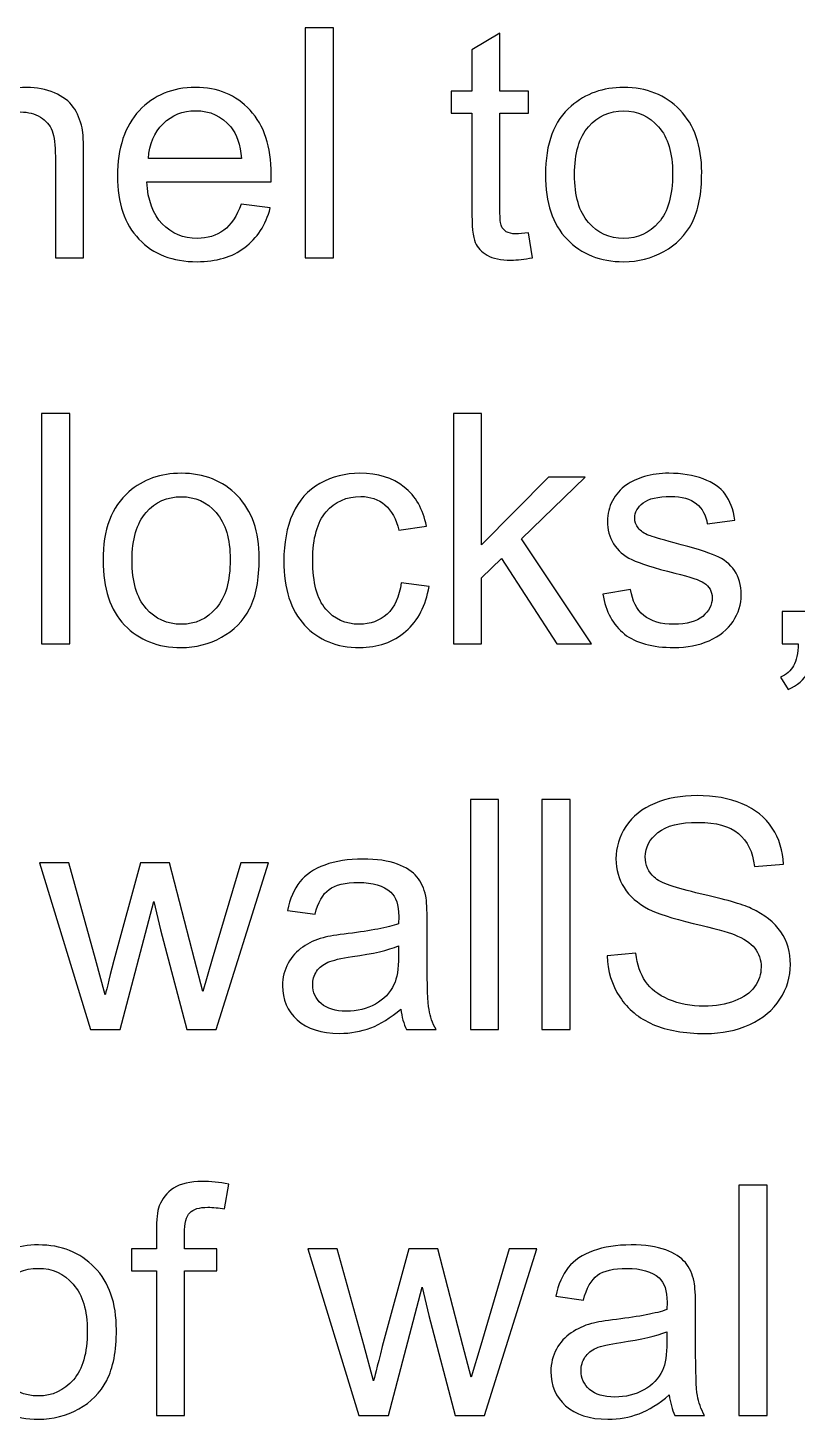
# Model space of a CAD drawing. Header units: centimetres. Extents: x -233 to -82, y 123 to 153.
# Drawn here: x -166.412 to -165.568, y 146.592 to 148.118 of the extents above; entities that cross this region are included whole.
import ezdxf

# ---------------------------------------------------------------- set-up
doc = ezdxf.new("R2010")
doc.units = ezdxf.units.CM
doc.header["$MEASUREMENT"] = 0
doc.layers.add('layer 1', color=7, linetype='Continuous')

msp = doc.modelspace()

# ---------------------------------------------------------------- linework, layer by layer
at = {"layer": 'layer 1'}
for points, knots in [([(-166.10747, 147.86595), (-166.10747, 147.86595), (-166.10747, 148.11845), (-166.10747, 148.11845), (-166.10747, 148.11845), (-166.10747, 148.11845), (-166.07647, 148.11845), (-166.07647, 148.11845), (-166.07647, 148.11845), (-166.07647, 148.11845), (-166.07647, 147.86595), (-166.07647, 147.86595), (-166.07647, 147.86595), (-166.07647, 147.86595), (-166.10747, 147.86595), (-166.10747, 147.86595)], [0, 0, 0, 0, 0.2, 0.2, 0.2, 0.2, 0.4, 0.4, 0.4, 0.4, 0.6, 0.6, 0.6, 0.6, 1, 1, 1, 1]), ([(-165.86267, 147.89365), (-165.86267, 147.89365), (-165.85827, 147.86625), (-165.85827, 147.86625), (-165.85827, 147.86625), (-165.86697, 147.86445), (-165.87477, 147.86355), (-165.88167, 147.86355), (-165.88167, 147.86355), (-165.89297, 147.86355), (-165.90167, 147.86535), (-165.90787, 147.86895), (-165.90787, 147.86895), (-165.91407, 147.87245), (-165.91847, 147.87715), (-165.92097, 147.88295), (-165.92097, 147.88295), (-165.92347, 147.88875), (-165.92477, 147.90095), (-165.92477, 147.91955), (-165.92477, 147.91955), (-165.92477, 147.91955), (-165.92477, 148.02475), (-165.92477, 148.02475), (-165.92477, 148.02475), (-165.92477, 148.02475), (-165.94747, 148.02475), (-165.94747, 148.02475), (-165.94747, 148.02475), (-165.94747, 148.02475), (-165.94747, 148.04885), (-165.94747, 148.04885), (-165.94747, 148.04885), (-165.94747, 148.04885), (-165.92477, 148.04885), (-165.92477, 148.04885), (-165.92477, 148.04885), (-165.92477, 148.04885), (-165.92477, 148.09415), (-165.92477, 148.09415), (-165.92477, 148.09415), (-165.92477, 148.09415), (-165.89387, 148.11275), (-165.89387, 148.11275), (-165.89387, 148.11275), (-165.89387, 148.11275), (-165.89387, 148.04885), (-165.89387, 148.04885), (-165.89387, 148.04885), (-165.89387, 148.04885), (-165.86267, 148.04885), (-165.86267, 148.04885), (-165.86267, 148.04885), (-165.86267, 148.04885), (-165.86267, 148.02475), (-165.86267, 148.02475), (-165.86267, 148.02475), (-165.86267, 148.02475), (-165.89387, 148.02475), (-165.89387, 148.02475), (-165.89387, 148.02475), (-165.89387, 148.02475), (-165.89387, 147.91775), (-165.89387, 147.91775), (-165.89387, 147.91775), (-165.89387, 147.90895), (-165.89337, 147.90325), (-165.89227, 147.90075), (-165.89227, 147.90075), (-165.89117, 147.89825), (-165.88937, 147.89625), (-165.88687, 147.89475), (-165.88687, 147.89475), (-165.88437, 147.89325), (-165.88087, 147.89245), (-165.87637, 147.89245), (-165.87637, 147.89245), (-165.87287, 147.89245), (-165.86837, 147.89285), (-165.86267, 147.89365)], [0, 0, 0, 0, 0.047619, 0.047619, 0.047619, 0.047619, 0.0952381, 0.0952381, 0.0952381, 0.0952381, 0.1428571, 0.1428571, 0.1428571, 0.1428571, 0.1904762, 0.1904762, 0.1904762, 0.1904762, 0.2380952, 0.2380952, 0.2380952, 0.2380952, 0.2857143, 0.2857143, 0.2857143, 0.2857143, 0.3333333, 0.3333333, 0.3333333, 0.3333333, 0.3809524, 0.3809524, 0.3809524, 0.3809524, 0.4285714, 0.4285714, 0.4285714, 0.4285714, 0.4761905, 0.4761905, 0.4761905, 0.4761905, 0.5238095, 0.5238095, 0.5238095, 0.5238095, 0.5714286, 0.5714286, 0.5714286, 0.5714286, 0.6190476, 0.6190476, 0.6190476, 0.6190476, 0.6666667, 0.6666667, 0.6666667, 0.6666667, 0.7142857, 0.7142857, 0.7142857, 0.7142857, 0.7619048, 0.7619048, 0.7619048, 0.7619048, 0.8095238, 0.8095238, 0.8095238, 0.8095238, 0.8571429, 0.8571429, 0.8571429, 0.8571429, 0.9047619, 0.9047619, 0.9047619, 0.9047619, 1, 1, 1, 1]), ([(-166.49917, 147.86595), (-166.49917, 147.86595), (-166.49917, 148.04885), (-166.49917, 148.04885), (-166.49917, 148.04885), (-166.49917, 148.04885), (-166.47127, 148.04885), (-166.47127, 148.04885), (-166.47127, 148.04885), (-166.47127, 148.04885), (-166.47127, 148.02285), (-166.47127, 148.02285), (-166.47127, 148.02285), (-166.45787, 148.04295), (-166.43847, 148.05305), (-166.41307, 148.05305), (-166.41307, 148.05305), (-166.40207, 148.05305), (-166.39197, 148.05105), (-166.38267, 148.04715), (-166.38267, 148.04715), (-166.37337, 148.04315), (-166.36647, 148.03795), (-166.36187, 148.03155), (-166.36187, 148.03155), (-166.35737, 148.02505), (-166.35417, 148.01745), (-166.35227, 148.00855), (-166.35227, 148.00855), (-166.35117, 148.00285), (-166.35057, 147.99275), (-166.35057, 147.97845), (-166.35057, 147.97845), (-166.35057, 147.97845), (-166.35057, 147.86595), (-166.35057, 147.86595), (-166.35057, 147.86595), (-166.35057, 147.86595), (-166.38157, 147.86595), (-166.38157, 147.86595), (-166.38157, 147.86595), (-166.38157, 147.86595), (-166.38157, 147.97725), (-166.38157, 147.97725), (-166.38157, 147.97725), (-166.38157, 147.98985), (-166.38277, 147.99925), (-166.38517, 148.00555), (-166.38517, 148.00555), (-166.38757, 148.01185), (-166.39187, 148.01685), (-166.39797, 148.02055), (-166.39797, 148.02055), (-166.40417, 148.02425), (-166.41137, 148.02615), (-166.41967, 148.02615), (-166.41967, 148.02615), (-166.43287, 148.02615), (-166.44427, 148.02195), (-166.45377, 148.01355), (-166.45377, 148.01355), (-166.46337, 148.00515), (-166.46817, 147.98925), (-166.46817, 147.96585), (-166.46817, 147.96585), (-166.46817, 147.96585), (-166.46817, 147.86595), (-166.46817, 147.86595), (-166.46817, 147.86595), (-166.46817, 147.86595), (-166.49917, 147.86595), (-166.49917, 147.86595)], [0, 0, 0, 0, 0.0526316, 0.0526316, 0.0526316, 0.0526316, 0.1052632, 0.1052632, 0.1052632, 0.1052632, 0.1578947, 0.1578947, 0.1578947, 0.1578947, 0.2105263, 0.2105263, 0.2105263, 0.2105263, 0.2631579, 0.2631579, 0.2631579, 0.2631579, 0.3157895, 0.3157895, 0.3157895, 0.3157895, 0.3684211, 0.3684211, 0.3684211, 0.3684211, 0.4210526, 0.4210526, 0.4210526, 0.4210526, 0.4736842, 0.4736842, 0.4736842, 0.4736842, 0.5263158, 0.5263158, 0.5263158, 0.5263158, 0.5789474, 0.5789474, 0.5789474, 0.5789474, 0.6315789, 0.6315789, 0.6315789, 0.6315789, 0.6842105, 0.6842105, 0.6842105, 0.6842105, 0.7368421, 0.7368421, 0.7368421, 0.7368421, 0.7894737, 0.7894737, 0.7894737, 0.7894737, 0.8421053, 0.8421053, 0.8421053, 0.8421053, 0.8947368, 0.8947368, 0.8947368, 0.8947368, 1, 1, 1, 1]), ([(-166.17777, 147.92485), (-166.17777, 147.92485), (-166.14577, 147.92085), (-166.14577, 147.92085), (-166.14577, 147.92085), (-166.15087, 147.90215), (-166.16017, 147.88765), (-166.17387, 147.87735), (-166.17387, 147.87735), (-166.18757, 147.86705), (-166.20497, 147.86185), (-166.22617, 147.86185), (-166.22617, 147.86185), (-166.25297, 147.86185), (-166.27417, 147.87005), (-166.28987, 147.88655), (-166.28987, 147.88655), (-166.30557, 147.90305), (-166.31337, 147.92615), (-166.31337, 147.95585), (-166.31337, 147.95585), (-166.31337, 147.98665), (-166.30547, 148.01055), (-166.28957, 148.02755), (-166.28957, 148.02755), (-166.27367, 148.04455), (-166.25317, 148.05305), (-166.22787, 148.05305), (-166.22787, 148.05305), (-166.20347, 148.05305), (-166.18347, 148.04475), (-166.16797, 148.02805), (-166.16797, 148.02805), (-166.15247, 148.01135), (-166.14467, 147.98795), (-166.14467, 147.95775), (-166.14467, 147.95775), (-166.14467, 147.95595), (-166.14477, 147.95315), (-166.14487, 147.94945), (-166.14487, 147.94945), (-166.14487, 147.94945), (-166.28127, 147.94945), (-166.28127, 147.94945), (-166.28127, 147.94945), (-166.28017, 147.92935), (-166.27447, 147.91405), (-166.26427, 147.90335), (-166.26427, 147.90335), (-166.25407, 147.89265), (-166.24127, 147.88735), (-166.22597, 147.88735), (-166.22597, 147.88735), (-166.21467, 147.88735), (-166.20497, 147.89035), (-166.19687, 147.89635), (-166.19687, 147.89635), (-166.18887, 147.90225), (-166.18247, 147.91175), (-166.17777, 147.92485)], [0, 0, 0, 0, 0.0625, 0.0625, 0.0625, 0.0625, 0.125, 0.125, 0.125, 0.125, 0.1875, 0.1875, 0.1875, 0.1875, 0.25, 0.25, 0.25, 0.25, 0.3125, 0.3125, 0.3125, 0.3125, 0.375, 0.375, 0.375, 0.375, 0.4375, 0.4375, 0.4375, 0.4375, 0.5, 0.5, 0.5, 0.5, 0.5625, 0.5625, 0.5625, 0.5625, 0.625, 0.625, 0.625, 0.625, 0.6875, 0.6875, 0.6875, 0.6875, 0.75, 0.75, 0.75, 0.75, 0.8125, 0.8125, 0.8125, 0.8125, 0.875, 0.875, 0.875, 0.875, 1, 1, 1, 1]), ([(-165.84397, 147.95745), (-165.84397, 147.99135), (-165.83457, 148.01635), (-165.81567, 148.03265), (-165.81567, 148.03265), (-165.79997, 148.04625), (-165.78077, 148.05305), (-165.75817, 148.05305), (-165.75817, 148.05305), (-165.73307, 148.05305), (-165.71247, 148.04485), (-165.69647, 148.02835), (-165.69647, 148.02835), (-165.68057, 148.01185), (-165.67257, 147.98905), (-165.67257, 147.96005), (-165.67257, 147.96005), (-165.67257, 147.93645), (-165.67607, 147.91795), (-165.68317, 147.90445), (-165.68317, 147.90445), (-165.69027, 147.89095), (-165.70047, 147.88055), (-165.71397, 147.87305), (-165.71397, 147.87305), (-165.72747, 147.86555), (-165.74227, 147.86185), (-165.75817, 147.86185), (-165.75817, 147.86185), (-165.78377, 147.86185), (-165.80447, 147.87005), (-165.82027, 147.88645), (-165.82027, 147.88645), (-165.83607, 147.90285), (-165.84397, 147.92655), (-165.84397, 147.95745)], [0, 0, 0, 0, 0.1, 0.1, 0.1, 0.1, 0.2, 0.2, 0.2, 0.2, 0.3, 0.3, 0.3, 0.3, 0.4, 0.4, 0.4, 0.4, 0.5, 0.5, 0.5, 0.5, 0.6, 0.6, 0.6, 0.6, 0.7, 0.7, 0.7, 0.7, 0.8, 0.8, 0.8, 0.8, 1, 1, 1, 1]), ([(-166.27957, 147.97495), (-166.27957, 147.97495), (-166.17747, 147.97495), (-166.17747, 147.97495), (-166.17747, 147.97495), (-166.17877, 147.99035), (-166.18267, 148.00195), (-166.18917, 148.00965), (-166.18917, 148.00965), (-166.19907, 148.02155), (-166.21187, 148.02755), (-166.22757, 148.02755), (-166.22757, 148.02755), (-166.24187, 148.02755), (-166.25377, 148.02275), (-166.26347, 148.01325), (-166.26347, 148.01325), (-166.27317, 148.00375), (-166.27857, 147.99095), (-166.27957, 147.97495)], [0, 0, 0, 0, 0.1666667, 0.1666667, 0.1666667, 0.1666667, 0.3333333, 0.3333333, 0.3333333, 0.3333333, 0.5, 0.5, 0.5, 0.5, 0.6666667, 0.6666667, 0.6666667, 0.6666667, 1, 1, 1, 1]), ([(-165.81207, 147.95745), (-165.81207, 147.93395), (-165.80697, 147.91645), (-165.79677, 147.90485), (-165.79677, 147.90485), (-165.78657, 147.89315), (-165.77367, 147.88735), (-165.75817, 147.88735), (-165.75817, 147.88735), (-165.74277, 147.88735), (-165.72997, 147.89325), (-165.71977, 147.90495), (-165.71977, 147.90495), (-165.70957, 147.91665), (-165.70447, 147.93445), (-165.70447, 147.95845), (-165.70447, 147.95845), (-165.70447, 147.98105), (-165.70957, 147.99815), (-165.71987, 148.00985), (-165.71987, 148.00985), (-165.73017, 148.02155), (-165.74287, 148.02735), (-165.75817, 148.02735), (-165.75817, 148.02735), (-165.77367, 148.02735), (-165.78657, 148.02155), (-165.79677, 148.00995), (-165.79677, 148.00995), (-165.80697, 147.99835), (-165.81207, 147.98085), (-165.81207, 147.95745)], [0, 0, 0, 0, 0.1111111, 0.1111111, 0.1111111, 0.1111111, 0.2222222, 0.2222222, 0.2222222, 0.2222222, 0.3333333, 0.3333333, 0.3333333, 0.3333333, 0.4444444, 0.4444444, 0.4444444, 0.4444444, 0.5555556, 0.5555556, 0.5555556, 0.5555556, 0.6666667, 0.6666667, 0.6666667, 0.6666667, 0.7777778, 0.7777778, 0.7777778, 0.7777778, 1, 1, 1, 1]), ([(-166.3968, 147.44261), (-166.3968, 147.44261), (-166.3968, 147.69511), (-166.3968, 147.69511), (-166.3968, 147.69511), (-166.3968, 147.69511), (-166.3658, 147.69511), (-166.3658, 147.69511), (-166.3658, 147.69511), (-166.3658, 147.69511), (-166.3658, 147.44261), (-166.3658, 147.44261), (-166.3658, 147.44261), (-166.3658, 147.44261), (-166.3968, 147.44261), (-166.3968, 147.44261)], [0, 0, 0, 0, 0.2, 0.2, 0.2, 0.2, 0.4, 0.4, 0.4, 0.4, 0.6, 0.6, 0.6, 0.6, 1, 1, 1, 1]), ([(-165.945, 147.44261), (-165.945, 147.44261), (-165.945, 147.69511), (-165.945, 147.69511), (-165.945, 147.69511), (-165.945, 147.69511), (-165.914, 147.69511), (-165.914, 147.69511), (-165.914, 147.69511), (-165.914, 147.69511), (-165.914, 147.55111), (-165.914, 147.55111), (-165.914, 147.55111), (-165.914, 147.55111), (-165.8406, 147.62551), (-165.8406, 147.62551), (-165.8406, 147.62551), (-165.8406, 147.62551), (-165.8005, 147.62551), (-165.8005, 147.62551), (-165.8005, 147.62551), (-165.8005, 147.62551), (-165.8704, 147.55771), (-165.8704, 147.55771), (-165.8704, 147.55771), (-165.8704, 147.55771), (-165.7934, 147.44261), (-165.7934, 147.44261), (-165.7934, 147.44261), (-165.7934, 147.44261), (-165.8316, 147.44261), (-165.8316, 147.44261), (-165.8316, 147.44261), (-165.8316, 147.44261), (-165.8921, 147.53611), (-165.8921, 147.53611), (-165.8921, 147.53611), (-165.8921, 147.53611), (-165.914, 147.51511), (-165.914, 147.51511), (-165.914, 147.51511), (-165.914, 147.51511), (-165.914, 147.44261), (-165.914, 147.44261), (-165.914, 147.44261), (-165.914, 147.44261), (-165.945, 147.44261), (-165.945, 147.44261)], [0, 0, 0, 0, 0.0769231, 0.0769231, 0.0769231, 0.0769231, 0.1538462, 0.1538462, 0.1538462, 0.1538462, 0.2307692, 0.2307692, 0.2307692, 0.2307692, 0.3076923, 0.3076923, 0.3076923, 0.3076923, 0.3846154, 0.3846154, 0.3846154, 0.3846154, 0.4615385, 0.4615385, 0.4615385, 0.4615385, 0.5384615, 0.5384615, 0.5384615, 0.5384615, 0.6153846, 0.6153846, 0.6153846, 0.6153846, 0.6923077, 0.6923077, 0.6923077, 0.6923077, 0.7692308, 0.7692308, 0.7692308, 0.7692308, 0.8461538, 0.8461538, 0.8461538, 0.8461538, 1, 1, 1, 1]), ([(-166.3293, 147.53411), (-166.3293, 147.56801), (-166.3199, 147.59301), (-166.301, 147.60931), (-166.301, 147.60931), (-166.2853, 147.62291), (-166.2661, 147.62971), (-166.2435, 147.62971), (-166.2435, 147.62971), (-166.2184, 147.62971), (-166.1978, 147.62151), (-166.1818, 147.60501), (-166.1818, 147.60501), (-166.1659, 147.58851), (-166.1579, 147.56571), (-166.1579, 147.53671), (-166.1579, 147.53671), (-166.1579, 147.51311), (-166.1614, 147.49461), (-166.1685, 147.48111), (-166.1685, 147.48111), (-166.1756, 147.46761), (-166.1858, 147.45721), (-166.1993, 147.44971), (-166.1993, 147.44971), (-166.2128, 147.44221), (-166.2276, 147.43851), (-166.2435, 147.43851), (-166.2435, 147.43851), (-166.2691, 147.43851), (-166.2898, 147.44671), (-166.3056, 147.46311), (-166.3056, 147.46311), (-166.3214, 147.47951), (-166.3293, 147.50321), (-166.3293, 147.53411)], [0, 0, 0, 0, 0.1, 0.1, 0.1, 0.1, 0.2, 0.2, 0.2, 0.2, 0.3, 0.3, 0.3, 0.3, 0.4, 0.4, 0.4, 0.4, 0.5, 0.5, 0.5, 0.5, 0.6, 0.6, 0.6, 0.6, 0.7, 0.7, 0.7, 0.7, 0.8, 0.8, 0.8, 0.8, 1, 1, 1, 1]), ([(-166.0022, 147.50961), (-166.0022, 147.50961), (-165.9717, 147.50561), (-165.9717, 147.50561), (-165.9717, 147.50561), (-165.975, 147.48461), (-165.9835, 147.46821), (-165.9972, 147.45631), (-165.9972, 147.45631), (-166.0109, 147.44441), (-166.0278, 147.43851), (-166.0478, 147.43851), (-166.0478, 147.43851), (-166.0729, 147.43851), (-166.093, 147.44671), (-166.1082, 147.46311), (-166.1082, 147.46311), (-166.1234, 147.47941), (-166.131, 147.50291), (-166.131, 147.53341), (-166.131, 147.53341), (-166.131, 147.55311), (-166.1277, 147.57041), (-166.1212, 147.58521), (-166.1212, 147.58521), (-166.1147, 147.60001), (-166.1047, 147.61111), (-166.0913, 147.61861), (-166.0913, 147.61861), (-166.0779, 147.62601), (-166.0633, 147.62971), (-166.0476, 147.62971), (-166.0476, 147.62971), (-166.0277, 147.62971), (-166.0115, 147.62471), (-165.9989, 147.61461), (-165.9989, 147.61461), (-165.9863, 147.60451), (-165.9782, 147.59031), (-165.9746, 147.57181), (-165.9746, 147.57181), (-165.9746, 147.57181), (-166.0048, 147.56711), (-166.0048, 147.56711), (-166.0048, 147.56711), (-166.0077, 147.57941), (-166.0127, 147.58871), (-166.02, 147.59491), (-166.02, 147.59491), (-166.0273, 147.60111), (-166.0361, 147.60421), (-166.0464, 147.60421), (-166.0464, 147.60421), (-166.0621, 147.60421), (-166.0748, 147.59861), (-166.0845, 147.58741), (-166.0845, 147.58741), (-166.0943, 147.57621), (-166.0992, 147.55851), (-166.0992, 147.53421), (-166.0992, 147.53421), (-166.0992, 147.50971), (-166.0945, 147.49181), (-166.085, 147.48071), (-166.085, 147.48071), (-166.0756, 147.46961), (-166.0633, 147.46401), (-166.0482, 147.46401), (-166.0482, 147.46401), (-166.036, 147.46401), (-166.0258, 147.46771), (-166.0176, 147.47521), (-166.0176, 147.47521), (-166.0095, 147.48271), (-166.0043, 147.49411), (-166.0022, 147.50961)], [0, 0, 0, 0, 0.05, 0.05, 0.05, 0.05, 0.1, 0.1, 0.1, 0.1, 0.15, 0.15, 0.15, 0.15, 0.2, 0.2, 0.2, 0.2, 0.25, 0.25, 0.25, 0.25, 0.3, 0.3, 0.3, 0.3, 0.35, 0.35, 0.35, 0.35, 0.4, 0.4, 0.4, 0.4, 0.45, 0.45, 0.45, 0.45, 0.5, 0.5, 0.5, 0.5, 0.55, 0.55, 0.55, 0.55, 0.6, 0.6, 0.6, 0.6, 0.65, 0.65, 0.65, 0.65, 0.7, 0.7, 0.7, 0.7, 0.75, 0.75, 0.75, 0.75, 0.8, 0.8, 0.8, 0.8, 0.85, 0.85, 0.85, 0.85, 0.9, 0.9, 0.9, 0.9, 1, 1, 1, 1]), ([(-165.7811, 147.49721), (-165.7811, 147.49721), (-165.7505, 147.50201), (-165.7505, 147.50201), (-165.7505, 147.50201), (-165.7488, 147.48971), (-165.744, 147.48031), (-165.7361, 147.47381), (-165.7361, 147.47381), (-165.7282, 147.46731), (-165.7172, 147.46401), (-165.7031, 147.46401), (-165.7031, 147.46401), (-165.6889, 147.46401), (-165.6783, 147.46691), (-165.6714, 147.47271), (-165.6714, 147.47271), (-165.6645, 147.47851), (-165.6611, 147.48531), (-165.6611, 147.49311), (-165.6611, 147.49311), (-165.6611, 147.50011), (-165.6641, 147.50561), (-165.6702, 147.50961), (-165.6702, 147.50961), (-165.6745, 147.51231), (-165.685, 147.51581), (-165.7019, 147.52011), (-165.7019, 147.52011), (-165.7246, 147.52581), (-165.7404, 147.53081), (-165.7492, 147.53501), (-165.7492, 147.53501), (-165.758, 147.53921), (-165.7647, 147.54501), (-165.7692, 147.55241), (-165.7692, 147.55241), (-165.7737, 147.55981), (-165.776, 147.56801), (-165.776, 147.57701), (-165.776, 147.57701), (-165.776, 147.58511), (-165.7741, 147.59271), (-165.7704, 147.59961), (-165.7704, 147.59961), (-165.7667, 147.60651), (-165.7616, 147.61231), (-165.7551, 147.61691), (-165.7551, 147.61691), (-165.7503, 147.62051), (-165.7437, 147.62351), (-165.7354, 147.62601), (-165.7354, 147.62601), (-165.7271, 147.62851), (-165.7181, 147.62971), (-165.7086, 147.62971), (-165.7086, 147.62971), (-165.6943, 147.62971), (-165.6817, 147.62761), (-165.6708, 147.62351), (-165.6708, 147.62351), (-165.6599, 147.61941), (-165.6519, 147.61381), (-165.6467, 147.60671), (-165.6467, 147.60671), (-165.6416, 147.59961), (-165.638, 147.59021), (-165.6361, 147.57831), (-165.6361, 147.57831), (-165.6361, 147.57831), (-165.6664, 147.57421), (-165.6664, 147.57421), (-165.6664, 147.57421), (-165.6678, 147.58361), (-165.6718, 147.59101), (-165.6784, 147.59631), (-165.6784, 147.59631), (-165.685, 147.60161), (-165.6943, 147.60421), (-165.7064, 147.60421), (-165.7064, 147.60421), (-165.7206, 147.60421), (-165.7307, 147.60191), (-165.7368, 147.59721), (-165.7368, 147.59721), (-165.7429, 147.59251), (-165.746, 147.58691), (-165.746, 147.58061), (-165.746, 147.58061), (-165.746, 147.57651), (-165.7447, 147.57291), (-165.7422, 147.56971), (-165.7422, 147.56971), (-165.7397, 147.56641), (-165.7357, 147.56361), (-165.7303, 147.56151), (-165.7303, 147.56151), (-165.7272, 147.56031), (-165.7181, 147.55761), (-165.7029, 147.55351), (-165.7029, 147.55351), (-165.681, 147.54761), (-165.6657, 147.54291), (-165.657, 147.53921), (-165.657, 147.53921), (-165.6483, 147.53551), (-165.6415, 147.53001), (-165.6366, 147.52291), (-165.6366, 147.52291), (-165.6317, 147.51581), (-165.6292, 147.50691), (-165.6292, 147.49631), (-165.6292, 147.49631), (-165.6292, 147.48601), (-165.6322, 147.47631), (-165.6382, 147.46721), (-165.6382, 147.46721), (-165.6443, 147.45811), (-165.653, 147.45101), (-165.6643, 147.44601), (-165.6643, 147.44601), (-165.6757, 147.44101), (-165.6886, 147.43851), (-165.7029, 147.43851), (-165.7029, 147.43851), (-165.7267, 147.43851), (-165.7448, 147.44341), (-165.7573, 147.45331), (-165.7573, 147.45331), (-165.7698, 147.46321), (-165.7777, 147.47781), (-165.7811, 147.49721)], [0, 0, 0, 0, 0.0294118, 0.0294118, 0.0294118, 0.0294118, 0.0588235, 0.0588235, 0.0588235, 0.0588235, 0.0882353, 0.0882353, 0.0882353, 0.0882353, 0.1176471, 0.1176471, 0.1176471, 0.1176471, 0.1470588, 0.1470588, 0.1470588, 0.1470588, 0.1764706, 0.1764706, 0.1764706, 0.1764706, 0.2058824, 0.2058824, 0.2058824, 0.2058824, 0.2352941, 0.2352941, 0.2352941, 0.2352941, 0.2647059, 0.2647059, 0.2647059, 0.2647059, 0.2941176, 0.2941176, 0.2941176, 0.2941176, 0.3235294, 0.3235294, 0.3235294, 0.3235294, 0.3529412, 0.3529412, 0.3529412, 0.3529412, 0.3823529, 0.3823529, 0.3823529, 0.3823529, 0.4117647, 0.4117647, 0.4117647, 0.4117647, 0.4411765, 0.4411765, 0.4411765, 0.4411765, 0.4705882, 0.4705882, 0.4705882, 0.4705882, 0.5, 0.5, 0.5, 0.5, 0.5294118, 0.5294118, 0.5294118, 0.5294118, 0.5588235, 0.5588235, 0.5588235, 0.5588235, 0.5882353, 0.5882353, 0.5882353, 0.5882353, 0.6176471, 0.6176471, 0.6176471, 0.6176471, 0.6470588, 0.6470588, 0.6470588, 0.6470588, 0.6764706, 0.6764706, 0.6764706, 0.6764706, 0.7058824, 0.7058824, 0.7058824, 0.7058824, 0.7352941, 0.7352941, 0.7352941, 0.7352941, 0.7647059, 0.7647059, 0.7647059, 0.7647059, 0.7941176, 0.7941176, 0.7941176, 0.7941176, 0.8235294, 0.8235294, 0.8235294, 0.8235294, 0.8529412, 0.8529412, 0.8529412, 0.8529412, 0.8823529, 0.8823529, 0.8823529, 0.8823529, 0.9117647, 0.9117647, 0.9117647, 0.9117647, 0.9411765, 0.9411765, 0.9411765, 0.9411765, 1, 1, 1, 1]), ([(-166.2974, 147.53411), (-166.2974, 147.51061), (-166.2923, 147.49311), (-166.2821, 147.48151), (-166.2821, 147.48151), (-166.2719, 147.46981), (-166.259, 147.46401), (-166.2435, 147.46401), (-166.2435, 147.46401), (-166.2281, 147.46401), (-166.2153, 147.46991), (-166.2051, 147.48161), (-166.2051, 147.48161), (-166.1949, 147.49331), (-166.1898, 147.51111), (-166.1898, 147.53511), (-166.1898, 147.53511), (-166.1898, 147.55771), (-166.1949, 147.57481), (-166.2052, 147.58651), (-166.2052, 147.58651), (-166.2155, 147.59821), (-166.2282, 147.60401), (-166.2435, 147.60401), (-166.2435, 147.60401), (-166.259, 147.60401), (-166.2719, 147.59821), (-166.2821, 147.58661), (-166.2821, 147.58661), (-166.2923, 147.57501), (-166.2974, 147.55751), (-166.2974, 147.53411)], [0, 0, 0, 0, 0.1111111, 0.1111111, 0.1111111, 0.1111111, 0.2222222, 0.2222222, 0.2222222, 0.2222222, 0.3333333, 0.3333333, 0.3333333, 0.3333333, 0.4444444, 0.4444444, 0.4444444, 0.4444444, 0.5555556, 0.5555556, 0.5555556, 0.5555556, 0.6666667, 0.6666667, 0.6666667, 0.6666667, 0.7777778, 0.7777778, 0.7777778, 0.7777778, 1, 1, 1, 1]), ([(-165.5842, 147.44261), (-165.5842, 147.44261), (-165.5842, 147.47791), (-165.5842, 147.47791), (-165.5842, 147.47791), (-165.5842, 147.47791), (-165.5489, 147.47791), (-165.5489, 147.47791), (-165.5489, 147.47791), (-165.5489, 147.47791), (-165.5489, 147.44261), (-165.5489, 147.44261), (-165.5489, 147.44261), (-165.5489, 147.42961), (-165.5512, 147.41911), (-165.5558, 147.41111), (-165.5558, 147.41111), (-165.5604, 147.40321), (-165.5677, 147.39701), (-165.5777, 147.39261), (-165.5777, 147.39261), (-165.5777, 147.39261), (-165.5863, 147.40591), (-165.5863, 147.40591), (-165.5863, 147.40591), (-165.5798, 147.40881), (-165.5749, 147.41301), (-165.5718, 147.41851), (-165.5718, 147.41851), (-165.5687, 147.42411), (-165.567, 147.43211), (-165.5667, 147.44261), (-165.5667, 147.44261), (-165.5667, 147.44261), (-165.5842, 147.44261), (-165.5842, 147.44261)], [0, 0, 0, 0, 0.1, 0.1, 0.1, 0.1, 0.2, 0.2, 0.2, 0.2, 0.3, 0.3, 0.3, 0.3, 0.4, 0.4, 0.4, 0.4, 0.5, 0.5, 0.5, 0.5, 0.6, 0.6, 0.6, 0.6, 0.7, 0.7, 0.7, 0.7, 0.8, 0.8, 0.8, 0.8, 1, 1, 1, 1]), ([(-165.9263, 147.01928), (-165.9263, 147.01928), (-165.9263, 147.27178), (-165.9263, 147.27178), (-165.9263, 147.27178), (-165.9263, 147.27178), (-165.8953, 147.27178), (-165.8953, 147.27178), (-165.8953, 147.27178), (-165.8953, 147.27178), (-165.8953, 147.01928), (-165.8953, 147.01928), (-165.8953, 147.01928), (-165.8953, 147.01928), (-165.9263, 147.01928), (-165.9263, 147.01928)], [0, 0, 0, 0, 0.2, 0.2, 0.2, 0.2, 0.4, 0.4, 0.4, 0.4, 0.6, 0.6, 0.6, 0.6, 1, 1, 1, 1]), ([(-165.8479, 147.01928), (-165.8479, 147.01928), (-165.8479, 147.27178), (-165.8479, 147.27178), (-165.8479, 147.27178), (-165.8479, 147.27178), (-165.8169, 147.27178), (-165.8169, 147.27178), (-165.8169, 147.27178), (-165.8169, 147.27178), (-165.8169, 147.01928), (-165.8169, 147.01928), (-165.8169, 147.01928), (-165.8169, 147.01928), (-165.8479, 147.01928), (-165.8479, 147.01928)], [0, 0, 0, 0, 0.2, 0.2, 0.2, 0.2, 0.4, 0.4, 0.4, 0.4, 0.6, 0.6, 0.6, 0.6, 1, 1, 1, 1]), ([(-165.7763, 147.10038), (-165.7763, 147.10038), (-165.7447, 147.10318), (-165.7447, 147.10318), (-165.7447, 147.10318), (-165.7432, 147.09048), (-165.7398, 147.08018), (-165.7343, 147.07208), (-165.7343, 147.07208), (-165.7288, 147.06398), (-165.7204, 147.05748), (-165.7089, 147.05248), (-165.7089, 147.05248), (-165.6974, 147.04748), (-165.6845, 147.04498), (-165.6701, 147.04498), (-165.6701, 147.04498), (-165.6574, 147.04498), (-165.6461, 147.04688), (-165.6363, 147.05068), (-165.6363, 147.05068), (-165.6266, 147.05438), (-165.6193, 147.05958), (-165.6145, 147.06618), (-165.6145, 147.06618), (-165.6098, 147.07278), (-165.6074, 147.07998), (-165.6074, 147.08788), (-165.6074, 147.08788), (-165.6074, 147.09578), (-165.6097, 147.10268), (-165.6143, 147.10858), (-165.6143, 147.10858), (-165.6189, 147.11448), (-165.6265, 147.11948), (-165.6371, 147.12348), (-165.6371, 147.12348), (-165.6438, 147.12618), (-165.6588, 147.13028), (-165.682, 147.13588), (-165.682, 147.13588), (-165.7052, 147.14138), (-165.7215, 147.14668), (-165.7308, 147.15158), (-165.7308, 147.15158), (-165.7429, 147.15788), (-165.7518, 147.16578), (-165.7577, 147.17508), (-165.7577, 147.17508), (-165.7636, 147.18438), (-165.7666, 147.19488), (-165.7666, 147.20648), (-165.7666, 147.20648), (-165.7666, 147.21928), (-165.763, 147.23118), (-165.7557, 147.24228), (-165.7557, 147.24228), (-165.7485, 147.25338), (-165.7379, 147.26178), (-165.724, 147.26748), (-165.724, 147.26748), (-165.7101, 147.27318), (-165.6947, 147.27608), (-165.6777, 147.27608), (-165.6777, 147.27608), (-165.659, 147.27608), (-165.6425, 147.27308), (-165.6282, 147.26708), (-165.6282, 147.26708), (-165.6139, 147.26098), (-165.6029, 147.25218), (-165.5952, 147.24048), (-165.5952, 147.24048), (-165.5875, 147.22878), (-165.5834, 147.21548), (-165.5828, 147.20068), (-165.5828, 147.20068), (-165.5828, 147.20068), (-165.6148, 147.19828), (-165.6148, 147.19828), (-165.6148, 147.19828), (-165.6165, 147.21418), (-165.6224, 147.22628), (-165.6323, 147.23448), (-165.6323, 147.23448), (-165.6422, 147.24258), (-165.6569, 147.24668), (-165.6763, 147.24668), (-165.6763, 147.24668), (-165.6966, 147.24668), (-165.7113, 147.24298), (-165.7205, 147.23558), (-165.7205, 147.23558), (-165.7298, 147.22818), (-165.7344, 147.21928), (-165.7344, 147.20878), (-165.7344, 147.20878), (-165.7344, 147.19968), (-165.7311, 147.19228), (-165.7246, 147.18638), (-165.7246, 147.18638), (-165.7181, 147.18048), (-165.7013, 147.17448), (-165.6742, 147.16838), (-165.6742, 147.16838), (-165.6471, 147.16228), (-165.6284, 147.15688), (-165.6183, 147.15228), (-165.6183, 147.15228), (-165.6036, 147.14548), (-165.5927, 147.13688), (-165.5857, 147.12648), (-165.5857, 147.12648), (-165.5787, 147.11608), (-165.5752, 147.10408), (-165.5752, 147.09058), (-165.5752, 147.09058), (-165.5752, 147.07718), (-165.579, 147.06458), (-165.5867, 147.05268), (-165.5867, 147.05268), (-165.5944, 147.04078), (-165.6055, 147.03148), (-165.6199, 147.02488), (-165.6199, 147.02488), (-165.6343, 147.01828), (-165.6505, 147.01498), (-165.6686, 147.01498), (-165.6686, 147.01498), (-165.6915, 147.01498), (-165.7106, 147.01828), (-165.726, 147.02498), (-165.726, 147.02498), (-165.7415, 147.03168), (-165.7536, 147.04168), (-165.7624, 147.05508), (-165.7624, 147.05508), (-165.7712, 147.06838), (-165.7758, 147.08348), (-165.7763, 147.10038)], [0, 0, 0, 0, 0.0277778, 0.0277778, 0.0277778, 0.0277778, 0.0555556, 0.0555556, 0.0555556, 0.0555556, 0.0833333, 0.0833333, 0.0833333, 0.0833333, 0.1111111, 0.1111111, 0.1111111, 0.1111111, 0.1388889, 0.1388889, 0.1388889, 0.1388889, 0.1666667, 0.1666667, 0.1666667, 0.1666667, 0.1944444, 0.1944444, 0.1944444, 0.1944444, 0.2222222, 0.2222222, 0.2222222, 0.2222222, 0.25, 0.25, 0.25, 0.25, 0.2777778, 0.2777778, 0.2777778, 0.2777778, 0.3055556, 0.3055556, 0.3055556, 0.3055556, 0.3333333, 0.3333333, 0.3333333, 0.3333333, 0.3611111, 0.3611111, 0.3611111, 0.3611111, 0.3888889, 0.3888889, 0.3888889, 0.3888889, 0.4166667, 0.4166667, 0.4166667, 0.4166667, 0.4444444, 0.4444444, 0.4444444, 0.4444444, 0.4722222, 0.4722222, 0.4722222, 0.4722222, 0.5, 0.5, 0.5, 0.5, 0.5277778, 0.5277778, 0.5277778, 0.5277778, 0.5555556, 0.5555556, 0.5555556, 0.5555556, 0.5833333, 0.5833333, 0.5833333, 0.5833333, 0.6111111, 0.6111111, 0.6111111, 0.6111111, 0.6388889, 0.6388889, 0.6388889, 0.6388889, 0.6666667, 0.6666667, 0.6666667, 0.6666667, 0.6944444, 0.6944444, 0.6944444, 0.6944444, 0.7222222, 0.7222222, 0.7222222, 0.7222222, 0.75, 0.75, 0.75, 0.75, 0.7777778, 0.7777778, 0.7777778, 0.7777778, 0.8055556, 0.8055556, 0.8055556, 0.8055556, 0.8333333, 0.8333333, 0.8333333, 0.8333333, 0.8611111, 0.8611111, 0.8611111, 0.8611111, 0.8888889, 0.8888889, 0.8888889, 0.8888889, 0.9166667, 0.9166667, 0.9166667, 0.9166667, 0.9444444, 0.9444444, 0.9444444, 0.9444444, 1, 1, 1, 1]), ([(-166.3429, 147.01928), (-166.3429, 147.01928), (-166.3989, 147.20218), (-166.3989, 147.20218), (-166.3989, 147.20218), (-166.3989, 147.20218), (-166.3668, 147.20218), (-166.3668, 147.20218), (-166.3668, 147.20218), (-166.3668, 147.20218), (-166.3377, 147.09658), (-166.3377, 147.09658), (-166.3377, 147.09658), (-166.3377, 147.09658), (-166.3269, 147.05738), (-166.3269, 147.05738), (-166.3269, 147.05738), (-166.3264, 147.05928), (-166.3233, 147.07188), (-166.3174, 147.09508), (-166.3174, 147.09508), (-166.3174, 147.09508), (-166.2883, 147.20218), (-166.2883, 147.20218), (-166.2883, 147.20218), (-166.2883, 147.20218), (-166.2564, 147.20218), (-166.2564, 147.20218), (-166.2564, 147.20218), (-166.2564, 147.20218), (-166.229, 147.09608), (-166.229, 147.09608), (-166.229, 147.09608), (-166.229, 147.09608), (-166.2199, 147.06118), (-166.2199, 147.06118), (-166.2199, 147.06118), (-166.2199, 147.06118), (-166.2094, 147.09648), (-166.2094, 147.09648), (-166.2094, 147.09648), (-166.2094, 147.09648), (-166.178, 147.20218), (-166.178, 147.20218), (-166.178, 147.20218), (-166.178, 147.20218), (-166.1479, 147.20218), (-166.1479, 147.20218), (-166.1479, 147.20218), (-166.1479, 147.20218), (-166.2051, 147.01928), (-166.2051, 147.01928), (-166.2051, 147.01928), (-166.2051, 147.01928), (-166.2373, 147.01928), (-166.2373, 147.01928), (-166.2373, 147.01928), (-166.2373, 147.01928), (-166.2664, 147.12888), (-166.2664, 147.12888), (-166.2664, 147.12888), (-166.2664, 147.12888), (-166.2735, 147.15998), (-166.2735, 147.15998), (-166.2735, 147.15998), (-166.2735, 147.15998), (-166.3105, 147.01928), (-166.3105, 147.01928), (-166.3105, 147.01928), (-166.3105, 147.01928), (-166.3429, 147.01928), (-166.3429, 147.01928)], [0, 0, 0, 0, 0.0526316, 0.0526316, 0.0526316, 0.0526316, 0.1052632, 0.1052632, 0.1052632, 0.1052632, 0.1578947, 0.1578947, 0.1578947, 0.1578947, 0.2105263, 0.2105263, 0.2105263, 0.2105263, 0.2631579, 0.2631579, 0.2631579, 0.2631579, 0.3157895, 0.3157895, 0.3157895, 0.3157895, 0.3684211, 0.3684211, 0.3684211, 0.3684211, 0.4210526, 0.4210526, 0.4210526, 0.4210526, 0.4736842, 0.4736842, 0.4736842, 0.4736842, 0.5263158, 0.5263158, 0.5263158, 0.5263158, 0.5789474, 0.5789474, 0.5789474, 0.5789474, 0.6315789, 0.6315789, 0.6315789, 0.6315789, 0.6842105, 0.6842105, 0.6842105, 0.6842105, 0.7368421, 0.7368421, 0.7368421, 0.7368421, 0.7894737, 0.7894737, 0.7894737, 0.7894737, 0.8421053, 0.8421053, 0.8421053, 0.8421053, 0.8947368, 0.8947368, 0.8947368, 0.8947368, 1, 1, 1, 1]), ([(-166.0025, 147.04188), (-166.014, 147.03208), (-166.025, 147.02518), (-166.0356, 147.02118), (-166.0356, 147.02118), (-166.0463, 147.01718), (-166.0577, 147.01518), (-166.0698, 147.01518), (-166.0698, 147.01518), (-166.0899, 147.01518), (-166.1054, 147.02008), (-166.1162, 147.02988), (-166.1162, 147.02988), (-166.127, 147.03968), (-166.1324, 147.05218), (-166.1324, 147.06748), (-166.1324, 147.06748), (-166.1324, 147.07648), (-166.1303, 147.08468), (-166.1262, 147.09208), (-166.1262, 147.09208), (-166.1221, 147.09948), (-166.1168, 147.10538), (-166.1102, 147.10988), (-166.1102, 147.10988), (-166.1036, 147.11438), (-166.0962, 147.11778), (-166.0879, 147.12008), (-166.0879, 147.12008), (-166.0818, 147.12168), (-166.0727, 147.12318), (-166.0604, 147.12468), (-166.0604, 147.12468), (-166.0353, 147.12768), (-166.0169, 147.13128), (-166.0051, 147.13538), (-166.0051, 147.13538), (-166.005, 147.13968), (-166.0049, 147.14238), (-166.0049, 147.14348), (-166.0049, 147.14348), (-166.0049, 147.15608), (-166.0078, 147.16498), (-166.0137, 147.17018), (-166.0137, 147.17018), (-166.0216, 147.17718), (-166.0334, 147.18068), (-166.049, 147.18068), (-166.049, 147.18068), (-166.0636, 147.18068), (-166.0744, 147.17818), (-166.0813, 147.17308), (-166.0813, 147.17308), (-166.0882, 147.16798), (-166.0934, 147.15888), (-166.0967, 147.14588), (-166.0967, 147.14588), (-166.0967, 147.14588), (-166.127, 147.14998), (-166.127, 147.14998), (-166.127, 147.14998), (-166.1243, 147.16298), (-166.1197, 147.17348), (-166.1134, 147.18148), (-166.1134, 147.18148), (-166.1071, 147.18938), (-166.0979, 147.19558), (-166.086, 147.19988), (-166.086, 147.19988), (-166.0741, 147.20418), (-166.0602, 147.20638), (-166.0445, 147.20638), (-166.0445, 147.20638), (-166.0289, 147.20638), (-166.0162, 147.20458), (-166.0064, 147.20088), (-166.0064, 147.20088), (-165.9967, 147.19718), (-165.9895, 147.19248), (-165.9849, 147.18698), (-165.9849, 147.18698), (-165.9803, 147.18138), (-165.9771, 147.17438), (-165.9753, 147.16588), (-165.9753, 147.16588), (-165.9742, 147.16058), (-165.9737, 147.15108), (-165.9737, 147.13728), (-165.9737, 147.13728), (-165.9737, 147.13728), (-165.9737, 147.09598), (-165.9737, 147.09598), (-165.9737, 147.09598), (-165.9737, 147.06708), (-165.973, 147.04888), (-165.9717, 147.04128), (-165.9717, 147.04128), (-165.9704, 147.03358), (-165.9678, 147.02628), (-165.9639, 147.01928), (-165.9639, 147.01928), (-165.9639, 147.01928), (-165.9963, 147.01928), (-165.9963, 147.01928), (-165.9963, 147.01928), (-165.9995, 147.02568), (-166.0016, 147.03318), (-166.0025, 147.04188)], [0, 0, 0, 0, 0.0357143, 0.0357143, 0.0357143, 0.0357143, 0.0714286, 0.0714286, 0.0714286, 0.0714286, 0.1071429, 0.1071429, 0.1071429, 0.1071429, 0.1428571, 0.1428571, 0.1428571, 0.1428571, 0.1785714, 0.1785714, 0.1785714, 0.1785714, 0.2142857, 0.2142857, 0.2142857, 0.2142857, 0.25, 0.25, 0.25, 0.25, 0.2857143, 0.2857143, 0.2857143, 0.2857143, 0.3214286, 0.3214286, 0.3214286, 0.3214286, 0.3571429, 0.3571429, 0.3571429, 0.3571429, 0.3928571, 0.3928571, 0.3928571, 0.3928571, 0.4285714, 0.4285714, 0.4285714, 0.4285714, 0.4642857, 0.4642857, 0.4642857, 0.4642857, 0.5, 0.5, 0.5, 0.5, 0.5357143, 0.5357143, 0.5357143, 0.5357143, 0.5714286, 0.5714286, 0.5714286, 0.5714286, 0.6071429, 0.6071429, 0.6071429, 0.6071429, 0.6428571, 0.6428571, 0.6428571, 0.6428571, 0.6785714, 0.6785714, 0.6785714, 0.6785714, 0.7142857, 0.7142857, 0.7142857, 0.7142857, 0.75, 0.75, 0.75, 0.75, 0.7857143, 0.7857143, 0.7857143, 0.7857143, 0.8214286, 0.8214286, 0.8214286, 0.8214286, 0.8571429, 0.8571429, 0.8571429, 0.8571429, 0.8928571, 0.8928571, 0.8928571, 0.8928571, 0.9285714, 0.9285714, 0.9285714, 0.9285714, 1, 1, 1, 1]), ([(-166.0051, 147.11108), (-166.0163, 147.10648), (-166.0332, 147.10258), (-166.0557, 147.09938), (-166.0557, 147.09938), (-166.0684, 147.09748), (-166.0774, 147.09548), (-166.0827, 147.09318), (-166.0827, 147.09318), (-166.088, 147.09088), (-166.0921, 147.08758), (-166.095, 147.08318), (-166.095, 147.08318), (-166.0979, 147.07868), (-166.0993, 147.07378), (-166.0993, 147.06838), (-166.0993, 147.06838), (-166.0993, 147.06008), (-166.0962, 147.05328), (-166.0899, 147.04778), (-166.0899, 147.04778), (-166.0836, 147.04228), (-166.0745, 147.03948), (-166.0624, 147.03948), (-166.0624, 147.03948), (-166.0505, 147.03948), (-166.0398, 147.04208), (-166.0305, 147.04728), (-166.0305, 147.04728), (-166.0212, 147.05248), (-166.0144, 147.05958), (-166.0101, 147.06868), (-166.0101, 147.06868), (-166.0068, 147.07568), (-166.0051, 147.08598), (-166.0051, 147.09968), (-166.0051, 147.09968), (-166.0051, 147.09968), (-166.0051, 147.11108), (-166.0051, 147.11108)], [0, 0, 0, 0, 0.0909091, 0.0909091, 0.0909091, 0.0909091, 0.1818182, 0.1818182, 0.1818182, 0.1818182, 0.2727273, 0.2727273, 0.2727273, 0.2727273, 0.3636364, 0.3636364, 0.3636364, 0.3636364, 0.4545455, 0.4545455, 0.4545455, 0.4545455, 0.5454545, 0.5454545, 0.5454545, 0.5454545, 0.6363636, 0.6363636, 0.6363636, 0.6363636, 0.7272727, 0.7272727, 0.7272727, 0.7272727, 0.8181818, 0.8181818, 0.8181818, 0.8181818, 1, 1, 1, 1]), ([(-166.2708, 146.59595), (-166.2708, 146.59595), (-166.2708, 146.75475), (-166.2708, 146.75475), (-166.2708, 146.75475), (-166.2708, 146.75475), (-166.2982, 146.75475), (-166.2982, 146.75475), (-166.2982, 146.75475), (-166.2982, 146.75475), (-166.2982, 146.77885), (-166.2982, 146.77885), (-166.2982, 146.77885), (-166.2982, 146.77885), (-166.2708, 146.77885), (-166.2708, 146.77885), (-166.2708, 146.77885), (-166.2708, 146.77885), (-166.2708, 146.79835), (-166.2708, 146.79835), (-166.2708, 146.79835), (-166.2708, 146.81065), (-166.2697, 146.81975), (-166.2676, 146.82575), (-166.2676, 146.82575), (-166.2646, 146.83375), (-166.2593, 146.84025), (-166.2518, 146.84525), (-166.2518, 146.84525), (-166.2443, 146.85025), (-166.2337, 146.85275), (-166.2202, 146.85275), (-166.2202, 146.85275), (-166.2115, 146.85275), (-166.2018, 146.85175), (-166.1913, 146.84965), (-166.1913, 146.84965), (-166.1913, 146.84965), (-166.1959, 146.82265), (-166.1959, 146.82265), (-166.1959, 146.82265), (-166.2024, 146.82375), (-166.2085, 146.82435), (-166.2142, 146.82435), (-166.2142, 146.82435), (-166.2236, 146.82435), (-166.2302, 146.82235), (-166.2341, 146.81835), (-166.2341, 146.81835), (-166.238, 146.81435), (-166.24, 146.80685), (-166.24, 146.79575), (-166.24, 146.79575), (-166.24, 146.79575), (-166.24, 146.77885), (-166.24, 146.77885), (-166.24, 146.77885), (-166.24, 146.77885), (-166.2043, 146.77885), (-166.2043, 146.77885), (-166.2043, 146.77885), (-166.2043, 146.77885), (-166.2043, 146.75475), (-166.2043, 146.75475), (-166.2043, 146.75475), (-166.2043, 146.75475), (-166.24, 146.75475), (-166.24, 146.75475), (-166.24, 146.75475), (-166.24, 146.75475), (-166.24, 146.59595), (-166.24, 146.59595), (-166.24, 146.59595), (-166.24, 146.59595), (-166.2708, 146.59595), (-166.2708, 146.59595)], [0, 0, 0, 0, 0.05, 0.05, 0.05, 0.05, 0.1, 0.1, 0.1, 0.1, 0.15, 0.15, 0.15, 0.15, 0.2, 0.2, 0.2, 0.2, 0.25, 0.25, 0.25, 0.25, 0.3, 0.3, 0.3, 0.3, 0.35, 0.35, 0.35, 0.35, 0.4, 0.4, 0.4, 0.4, 0.45, 0.45, 0.45, 0.45, 0.5, 0.5, 0.5, 0.5, 0.55, 0.55, 0.55, 0.55, 0.6, 0.6, 0.6, 0.6, 0.65, 0.65, 0.65, 0.65, 0.7, 0.7, 0.7, 0.7, 0.75, 0.75, 0.75, 0.75, 0.8, 0.8, 0.8, 0.8, 0.85, 0.85, 0.85, 0.85, 0.9, 0.9, 0.9, 0.9, 1, 1, 1, 1]), ([(-165.6319, 146.59595), (-165.6319, 146.59595), (-165.6319, 146.84845), (-165.6319, 146.84845), (-165.6319, 146.84845), (-165.6319, 146.84845), (-165.6009, 146.84845), (-165.6009, 146.84845), (-165.6009, 146.84845), (-165.6009, 146.84845), (-165.6009, 146.59595), (-165.6009, 146.59595), (-165.6009, 146.59595), (-165.6009, 146.59595), (-165.6319, 146.59595), (-165.6319, 146.59595)], [0, 0, 0, 0, 0.2, 0.2, 0.2, 0.2, 0.4, 0.4, 0.4, 0.4, 0.6, 0.6, 0.6, 0.6, 1, 1, 1, 1]), ([(-166.486, 146.68745), (-166.486, 146.72135), (-166.4766, 146.74635), (-166.4577, 146.76265), (-166.4577, 146.76265), (-166.442, 146.77625), (-166.4228, 146.78305), (-166.4002, 146.78305), (-166.4002, 146.78305), (-166.3751, 146.78305), (-166.3545, 146.77485), (-166.3385, 146.75835), (-166.3385, 146.75835), (-166.3226, 146.74185), (-166.3146, 146.71905), (-166.3146, 146.69005), (-166.3146, 146.69005), (-166.3146, 146.66645), (-166.3181, 146.64795), (-166.3252, 146.63445), (-166.3252, 146.63445), (-166.3323, 146.62095), (-166.3425, 146.61055), (-166.356, 146.60305), (-166.356, 146.60305), (-166.3695, 146.59555), (-166.3843, 146.59185), (-166.4002, 146.59185), (-166.4002, 146.59185), (-166.4258, 146.59185), (-166.4465, 146.60005), (-166.4623, 146.61645), (-166.4623, 146.61645), (-166.4781, 146.63285), (-166.486, 146.65655), (-166.486, 146.68745)], [0, 0, 0, 0, 0.1, 0.1, 0.1, 0.1, 0.2, 0.2, 0.2, 0.2, 0.3, 0.3, 0.3, 0.3, 0.4, 0.4, 0.4, 0.4, 0.5, 0.5, 0.5, 0.5, 0.6, 0.6, 0.6, 0.6, 0.7, 0.7, 0.7, 0.7, 0.8, 0.8, 0.8, 0.8, 1, 1, 1, 1]), ([(-165.7081, 146.61855), (-165.7196, 146.60875), (-165.7306, 146.60185), (-165.7412, 146.59785), (-165.7412, 146.59785), (-165.7519, 146.59385), (-165.7633, 146.59185), (-165.7754, 146.59185), (-165.7754, 146.59185), (-165.7955, 146.59185), (-165.811, 146.59675), (-165.8218, 146.60655), (-165.8218, 146.60655), (-165.8326, 146.61635), (-165.838, 146.62885), (-165.838, 146.64415), (-165.838, 146.64415), (-165.838, 146.65315), (-165.8359, 146.66135), (-165.8318, 146.66875), (-165.8318, 146.66875), (-165.8277, 146.67615), (-165.8224, 146.68205), (-165.8158, 146.68655), (-165.8158, 146.68655), (-165.8092, 146.69105), (-165.8018, 146.69445), (-165.7935, 146.69675), (-165.7935, 146.69675), (-165.7874, 146.69835), (-165.7783, 146.69985), (-165.766, 146.70135), (-165.766, 146.70135), (-165.7409, 146.70435), (-165.7225, 146.70795), (-165.7107, 146.71205), (-165.7107, 146.71205), (-165.7106, 146.71635), (-165.7105, 146.71905), (-165.7105, 146.72015), (-165.7105, 146.72015), (-165.7105, 146.73275), (-165.7134, 146.74165), (-165.7193, 146.74685), (-165.7193, 146.74685), (-165.7272, 146.75385), (-165.739, 146.75735), (-165.7546, 146.75735), (-165.7546, 146.75735), (-165.7692, 146.75735), (-165.78, 146.75485), (-165.7869, 146.74975), (-165.7869, 146.74975), (-165.7938, 146.74465), (-165.799, 146.73555), (-165.8023, 146.72255), (-165.8023, 146.72255), (-165.8023, 146.72255), (-165.8326, 146.72665), (-165.8326, 146.72665), (-165.8326, 146.72665), (-165.8299, 146.73965), (-165.8253, 146.75015), (-165.819, 146.75815), (-165.819, 146.75815), (-165.8127, 146.76605), (-165.8035, 146.77225), (-165.7916, 146.77655), (-165.7916, 146.77655), (-165.7797, 146.78085), (-165.7658, 146.78305), (-165.7501, 146.78305), (-165.7501, 146.78305), (-165.7345, 146.78305), (-165.7218, 146.78125), (-165.712, 146.77755), (-165.712, 146.77755), (-165.7023, 146.77385), (-165.6951, 146.76915), (-165.6905, 146.76365), (-165.6905, 146.76365), (-165.6859, 146.75805), (-165.6827, 146.75105), (-165.6809, 146.74255), (-165.6809, 146.74255), (-165.6798, 146.73725), (-165.6793, 146.72775), (-165.6793, 146.71395), (-165.6793, 146.71395), (-165.6793, 146.71395), (-165.6793, 146.67265), (-165.6793, 146.67265), (-165.6793, 146.67265), (-165.6793, 146.64375), (-165.6786, 146.62555), (-165.6773, 146.61795), (-165.6773, 146.61795), (-165.676, 146.61025), (-165.6734, 146.60295), (-165.6695, 146.59595), (-165.6695, 146.59595), (-165.6695, 146.59595), (-165.7019, 146.59595), (-165.7019, 146.59595), (-165.7019, 146.59595), (-165.7051, 146.60235), (-165.7072, 146.60985), (-165.7081, 146.61855)], [0, 0, 0, 0, 0.0357143, 0.0357143, 0.0357143, 0.0357143, 0.0714286, 0.0714286, 0.0714286, 0.0714286, 0.1071429, 0.1071429, 0.1071429, 0.1071429, 0.1428571, 0.1428571, 0.1428571, 0.1428571, 0.1785714, 0.1785714, 0.1785714, 0.1785714, 0.2142857, 0.2142857, 0.2142857, 0.2142857, 0.25, 0.25, 0.25, 0.25, 0.2857143, 0.2857143, 0.2857143, 0.2857143, 0.3214286, 0.3214286, 0.3214286, 0.3214286, 0.3571429, 0.3571429, 0.3571429, 0.3571429, 0.3928571, 0.3928571, 0.3928571, 0.3928571, 0.4285714, 0.4285714, 0.4285714, 0.4285714, 0.4642857, 0.4642857, 0.4642857, 0.4642857, 0.5, 0.5, 0.5, 0.5, 0.5357143, 0.5357143, 0.5357143, 0.5357143, 0.5714286, 0.5714286, 0.5714286, 0.5714286, 0.6071429, 0.6071429, 0.6071429, 0.6071429, 0.6428571, 0.6428571, 0.6428571, 0.6428571, 0.6785714, 0.6785714, 0.6785714, 0.6785714, 0.7142857, 0.7142857, 0.7142857, 0.7142857, 0.75, 0.75, 0.75, 0.75, 0.7857143, 0.7857143, 0.7857143, 0.7857143, 0.8214286, 0.8214286, 0.8214286, 0.8214286, 0.8571429, 0.8571429, 0.8571429, 0.8571429, 0.8928571, 0.8928571, 0.8928571, 0.8928571, 0.9285714, 0.9285714, 0.9285714, 0.9285714, 1, 1, 1, 1]), ([(-166.0485, 146.59595), (-166.0485, 146.59595), (-166.1045, 146.77885), (-166.1045, 146.77885), (-166.1045, 146.77885), (-166.1045, 146.77885), (-166.0724, 146.77885), (-166.0724, 146.77885), (-166.0724, 146.77885), (-166.0724, 146.77885), (-166.0433, 146.67325), (-166.0433, 146.67325), (-166.0433, 146.67325), (-166.0433, 146.67325), (-166.0325, 146.63405), (-166.0325, 146.63405), (-166.0325, 146.63405), (-166.032, 146.63595), (-166.0289, 146.64855), (-166.023, 146.67175), (-166.023, 146.67175), (-166.023, 146.67175), (-165.9939, 146.77885), (-165.9939, 146.77885), (-165.9939, 146.77885), (-165.9939, 146.77885), (-165.962, 146.77885), (-165.962, 146.77885), (-165.962, 146.77885), (-165.962, 146.77885), (-165.9346, 146.67275), (-165.9346, 146.67275), (-165.9346, 146.67275), (-165.9346, 146.67275), (-165.9255, 146.63785), (-165.9255, 146.63785), (-165.9255, 146.63785), (-165.9255, 146.63785), (-165.915, 146.67315), (-165.915, 146.67315), (-165.915, 146.67315), (-165.915, 146.67315), (-165.8836, 146.77885), (-165.8836, 146.77885), (-165.8836, 146.77885), (-165.8836, 146.77885), (-165.8535, 146.77885), (-165.8535, 146.77885), (-165.8535, 146.77885), (-165.8535, 146.77885), (-165.9107, 146.59595), (-165.9107, 146.59595), (-165.9107, 146.59595), (-165.9107, 146.59595), (-165.9429, 146.59595), (-165.9429, 146.59595), (-165.9429, 146.59595), (-165.9429, 146.59595), (-165.972, 146.70555), (-165.972, 146.70555), (-165.972, 146.70555), (-165.972, 146.70555), (-165.9791, 146.73665), (-165.9791, 146.73665), (-165.9791, 146.73665), (-165.9791, 146.73665), (-166.0161, 146.59595), (-166.0161, 146.59595), (-166.0161, 146.59595), (-166.0161, 146.59595), (-166.0485, 146.59595), (-166.0485, 146.59595)], [0, 0, 0, 0, 0.0526316, 0.0526316, 0.0526316, 0.0526316, 0.1052632, 0.1052632, 0.1052632, 0.1052632, 0.1578947, 0.1578947, 0.1578947, 0.1578947, 0.2105263, 0.2105263, 0.2105263, 0.2105263, 0.2631579, 0.2631579, 0.2631579, 0.2631579, 0.3157895, 0.3157895, 0.3157895, 0.3157895, 0.3684211, 0.3684211, 0.3684211, 0.3684211, 0.4210526, 0.4210526, 0.4210526, 0.4210526, 0.4736842, 0.4736842, 0.4736842, 0.4736842, 0.5263158, 0.5263158, 0.5263158, 0.5263158, 0.5789474, 0.5789474, 0.5789474, 0.5789474, 0.6315789, 0.6315789, 0.6315789, 0.6315789, 0.6842105, 0.6842105, 0.6842105, 0.6842105, 0.7368421, 0.7368421, 0.7368421, 0.7368421, 0.7894737, 0.7894737, 0.7894737, 0.7894737, 0.8421053, 0.8421053, 0.8421053, 0.8421053, 0.8947368, 0.8947368, 0.8947368, 0.8947368, 1, 1, 1, 1]), ([(-166.4541, 146.68745), (-166.4541, 146.66395), (-166.449, 146.64645), (-166.4388, 146.63485), (-166.4388, 146.63485), (-166.4286, 146.62315), (-166.4157, 146.61735), (-166.4002, 146.61735), (-166.4002, 146.61735), (-166.3848, 146.61735), (-166.372, 146.62325), (-166.3618, 146.63495), (-166.3618, 146.63495), (-166.3516, 146.64665), (-166.3465, 146.66445), (-166.3465, 146.68845), (-166.3465, 146.68845), (-166.3465, 146.71105), (-166.3516, 146.72815), (-166.3619, 146.73985), (-166.3619, 146.73985), (-166.3722, 146.75155), (-166.3849, 146.75735), (-166.4002, 146.75735), (-166.4002, 146.75735), (-166.4157, 146.75735), (-166.4286, 146.75155), (-166.4388, 146.73995), (-166.4388, 146.73995), (-166.449, 146.72835), (-166.4541, 146.71085), (-166.4541, 146.68745)], [0, 0, 0, 0, 0.1111111, 0.1111111, 0.1111111, 0.1111111, 0.2222222, 0.2222222, 0.2222222, 0.2222222, 0.3333333, 0.3333333, 0.3333333, 0.3333333, 0.4444444, 0.4444444, 0.4444444, 0.4444444, 0.5555556, 0.5555556, 0.5555556, 0.5555556, 0.6666667, 0.6666667, 0.6666667, 0.6666667, 0.7777778, 0.7777778, 0.7777778, 0.7777778, 1, 1, 1, 1]), ([(-165.7107, 146.68775), (-165.7219, 146.68315), (-165.7388, 146.67925), (-165.7613, 146.67605), (-165.7613, 146.67605), (-165.774, 146.67415), (-165.783, 146.67215), (-165.7883, 146.66985), (-165.7883, 146.66985), (-165.7936, 146.66755), (-165.7977, 146.66425), (-165.8006, 146.65985), (-165.8006, 146.65985), (-165.8035, 146.65535), (-165.8049, 146.65045), (-165.8049, 146.64505), (-165.8049, 146.64505), (-165.8049, 146.63675), (-165.8018, 146.62995), (-165.7955, 146.62445), (-165.7955, 146.62445), (-165.7892, 146.61895), (-165.7801, 146.61615), (-165.768, 146.61615), (-165.768, 146.61615), (-165.7561, 146.61615), (-165.7454, 146.61875), (-165.7361, 146.62395), (-165.7361, 146.62395), (-165.7268, 146.62915), (-165.72, 146.63625), (-165.7157, 146.64535), (-165.7157, 146.64535), (-165.7124, 146.65235), (-165.7107, 146.66265), (-165.7107, 146.67635), (-165.7107, 146.67635), (-165.7107, 146.67635), (-165.7107, 146.68775), (-165.7107, 146.68775)], [0, 0, 0, 0, 0.0909091, 0.0909091, 0.0909091, 0.0909091, 0.1818182, 0.1818182, 0.1818182, 0.1818182, 0.2727273, 0.2727273, 0.2727273, 0.2727273, 0.3636364, 0.3636364, 0.3636364, 0.3636364, 0.4545455, 0.4545455, 0.4545455, 0.4545455, 0.5454545, 0.5454545, 0.5454545, 0.5454545, 0.6363636, 0.6363636, 0.6363636, 0.6363636, 0.7272727, 0.7272727, 0.7272727, 0.7272727, 0.8181818, 0.8181818, 0.8181818, 0.8181818, 1, 1, 1, 1])]:
    msp.add_open_spline(points, degree=3, knots=knots, dxfattribs=at)

doc.saveas('drawing.dxf')
